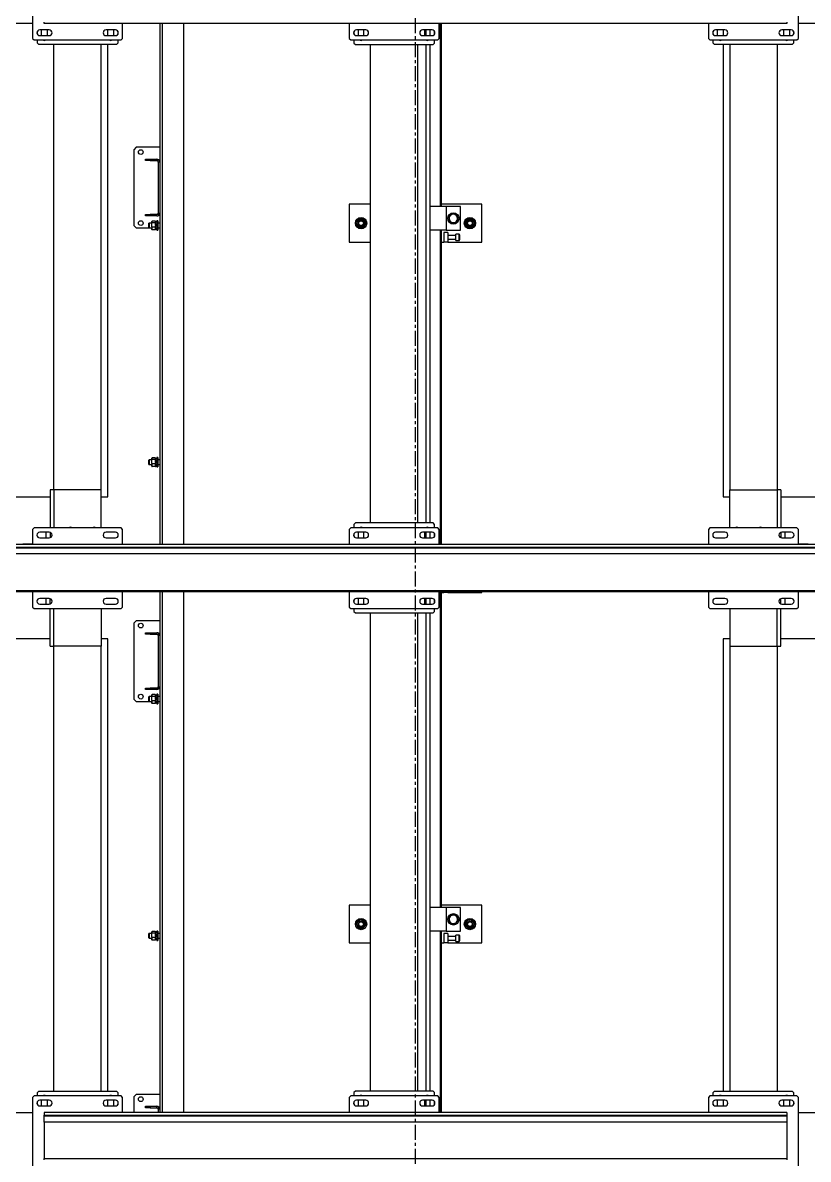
# Model space of a CAD drawing. Header units: millimetres. Extents: x 6622 to 532820, y 3370 to 359312.
# Drawn here: x 458470 to 460130, y 292841 to 295241 of the extents above; entities that cross this region are included whole.
import ezdxf

# ---------------------------------------------------------------- set-up
doc = ezdxf.new("R2010")
doc.units = ezdxf.units.MM
doc.linetypes.add('CENTER', pattern=[50.8, 31.75, -6.35, 6.35, -6.35])

# ---------------------------------------------------------------- blocks, each defined once
blk = doc.blocks.new('A$C6F3A12F4')
at = {"color": 2, "linetype": 'Continuous', "lineweight": 25}
for p, q in [((19385.2, 3700), (19385.2, 2659)), ((20385.2, 2622.1), (20385.2, 3700)), ((20685.2, 3700), (20685.2, 2622.1)), ((21685.2, 2659), (21685.2, 3700)), ((20485.7, 3475), (20485.7, 225)), ((20491.1, 225), (20491.1, 3475)), ((20493.7, 3475), (20493.7, 225)), ((20505.7, 3475), (20505.7, 225)), ((20583.1, 225), (20583.1, 3475)), ((20585.7, 3475), (20585.7, 225)), ((20485.2, 2680), (20485.2, 2659)), ((19417.2, 2659), (19253.2, 2659)), ((19399.2, 2644), (19399.2, 2624)), ((19399.2, 2640.1), (19411.2, 2640.1)), ((19402, 2649.1), (19408.4, 2649.1)), ((19411.2, 2624), (19411.2, 2644)), ((19420.2, 2656), (19417.2, 2659)), ((19420.2, 2472), (19420.2, 2656)), ((19420.2, 2649.1), (19427.2, 2649.1)), ((19430.2, 2646.1), (19427.2, 2649.1)), ((19430.2, 2646.1), (19430.2, 2482.1)), ((20453.7, 2659), (20450.7, 2656)), ((20450.7, 2656), (20450.7, 2472)), ((20485.7, 2659), (20453.7, 2659)), ((20459.7, 2644), (20459.7, 2624)), ((20471.7, 2624), (20471.7, 2644)), ((20617.7, 2659), (20585.7, 2659)), ((20599.7, 2644), (20599.7, 2624)), ((20611.7, 2624), (20611.7, 2644)), ((20620.7, 2656), (20617.7, 2659)), ((20620.7, 2472), (20620.7, 2656)), ((21643.2, 2649.1), (21640.2, 2646.1)), ((21640.2, 2482.1), (21640.2, 2646.1)), ((21643.2, 2649.1), (21650.2, 2649.1)), ((21653.2, 2659), (21650.2, 2656)), ((21650.2, 2656), (21650.2, 2472)), ((21817.2, 2659), (21653.2, 2659)), ((21659.2, 2644), (21659.2, 2624)), ((21659.2, 2640.1), (21671.2, 2640.1)), ((21662, 2649.1), (21668.4, 2649.1)), ((21671.2, 2624), (21671.2, 2644)), ((19382.6, 2635), (19385.2, 2635)), ((19385.2, 2635), (19385.2, 1065)), ((19411.2, 2628.1), (19399.2, 2628.1)), ((20370.2, 2622.1), (20370.2, 2614.1)), ((20370.2, 2622.1), (20450.7, 2622.1)), ((20459.7, 2630.1), (20471.7, 2630.1)), ((20460, 2622.1), (20471.4, 2622.1)), ((20599.7, 2630.1), (20611.7, 2630.1)), ((20611.4, 2622.1), (20600, 2622.1)), ((20700.2, 2622.1), (20620.7, 2622.1)), ((20700.2, 2614.1), (20700.2, 2622.1)), ((21671.2, 2628.1), (21659.2, 2628.1)), ((21685.2, 2635), (21685.2, 1065)), ((21685.2, 2635), (21690.6, 2635)), ((21690.6, 1065), (21690.6, 2635)), ((21690.6, 2635), (21693.2, 2635)), ((21693.2, 2635), (21693.2, 1065)), ((21693.2, 2635), (21705.2, 2635)), ((21705.2, 2635), (21705.2, 1065)), ((21705.2, 2635), (21782.6, 2635)), ((21782.6, 1065), (21782.6, 2635)), ((21782.6, 2635), (21785.2, 2635)), ((19430.2, 2614.1), (20370.2, 2614.1)), ((20370.2, 2614.1), (20450.7, 2614.1)), ((20370.2, 2514.1), (20370.2, 2614.1)), ((20700.2, 2614.1), (20620.7, 2614.1)), ((20700.2, 2514.1), (20700.2, 2614.1)), ((20700.2, 2614.1), (21640.2, 2614.1)), ((19399.2, 2504), (19399.2, 2484)), ((19399.2, 2500.1), (19411.2, 2500.1)), ((19399.2, 2500), (19411.2, 2500)), ((19411.2, 2484), (19411.2, 2504)), ((19430.2, 2514.1), (20370.2, 2514.1)), ((19430.2, 2500), (20385.2, 2500)), ((20450.7, 2514.1), (20370.2, 2514.1)), ((20385.2, 2500), (20385.2, 2514.1)), ((20459.7, 2504), (20459.7, 2484)), ((20471.7, 2484), (20471.7, 2504)), ((20599.7, 2504), (20599.7, 2484)), ((20611.7, 2484), (20611.7, 2504)), ((20620.7, 2514.1), (20700.2, 2514.1)), ((20685.2, 2514.1), (20685.2, 2500)), ((20685.2, 2500), (21640.2, 2500)), ((20700.2, 2514.1), (21640.2, 2514.1)), ((21659.2, 2504), (21659.2, 2484)), ((21659.2, 2500.1), (21671.2, 2500.1)), ((21659.2, 2500), (21671.2, 2500)), ((21671.2, 2484), (21671.2, 2504)), ((19411.2, 2488.1), (19399.2, 2488.1)), ((19408.7, 2479.1), (19401.7, 2479.1)), ((19427.2, 2479.1), (19420.2, 2479.1)), ((19427.2, 2479.1), (19430.2, 2482.1)), ((21640.2, 2482.1), (21643.2, 2479.1)), ((21650.2, 2479.1), (21643.2, 2479.1)), ((21671.2, 2488.1), (21659.2, 2488.1)), ((21668.7, 2479.1), (21661.7, 2479.1)), ((19385.2, 2469), (19417.2, 2469)), ((19417.2, 2469), (19420.2, 2472)), ((20450.7, 2472), (20453.7, 2469)), ((20453.7, 2469), (20485.7, 2469)), ((20585.7, 2469), (20617.7, 2469)), ((20617.7, 2469), (20620.7, 2472)), ((21650.2, 2472), (21653.2, 2469)), ((21653.2, 2469), (21685.2, 2469)), ((19847.2, 1990), (19767.2, 1990)), ((19767.2, 1990), (19767.2, 1904)), ((19847.2, 1918), (19847.2, 1990)), ((20587.2, 1990), (20585.7, 1990)), ((20587.2, 1918), (20587.2, 1990)), ((21247.2, 1990), (21247.2, 1904)), ((21327.2, 1990), (21247.2, 1990)), ((21327.2, 1918), (21327.2, 1990)), ((19822.2, 1945), (19772.2, 1945)), ((19772.2, 1945), (19772.2, 1915)), ((19816.8, 1965), (19816.2, 1965)), ((19816.6, 1963.2), (19816.2, 1963.2)), ((19816.3, 1962.2), (19816.6, 1963.2)), ((19822.2, 1915), (19822.2, 1945)), ((21302.2, 1945), (21252.2, 1945)), ((21252.2, 1945), (21252.2, 1915)), ((21296.7, 1965), (21296.2, 1965)), ((21296.6, 1963.2), (21296.2, 1963.2)), ((21296.3, 1962.2), (21296.6, 1963.2)), ((21302.2, 1915), (21302.2, 1945)), ((19792.2, 1937.3), (19788, 1934.4)), ((19788.8, 1924.2), (19793.4, 1922)), ((19796.4, 1940.2), (19792.2, 1937.3)), ((19793.4, 1922), (19798, 1919.8)), ((19801, 1938), (19796.4, 1940.2)), ((19798, 1919.8), (19802.2, 1922.7)), ((19805.6, 1935.8), (19801, 1938)), ((19802.2, 1922.7), (19806.4, 1925.6)), ((19806.7, 1930), (19806.1, 1930)), ((19806.6, 1928.2), (19806.2, 1928.2)), ((19806.4, 1927.4), (19806.6, 1928.2)), ((19830.7, 1942), (19830.7, 1935)), ((19843.7, 1942), (19830.7, 1942)), ((19843.7, 1935), (19830.7, 1935)), ((19831.7, 1943), (19842.7, 1943)), ((19833.2, 1935), (19833.2, 1918)), ((19841.2, 1918), (19841.2, 1935)), ((19843.7, 1935), (19843.7, 1942)), ((21272.2, 1937.3), (21268, 1934.4)), ((21268.7, 1924.2), (21273.4, 1922)), ((21276.4, 1940.2), (21272.2, 1937.3)), ((21273.4, 1922), (21278, 1919.8)), ((21281, 1938), (21276.4, 1940.2)), ((21278, 1919.8), (21282.2, 1922.7)), ((21285.6, 1935.8), (21281, 1938)), ((21282.2, 1922.7), (21286.4, 1925.6)), ((21286.7, 1930), (21286.1, 1930)), ((21286.6, 1928.2), (21286.2, 1928.2)), ((21286.4, 1927.4), (21286.6, 1928.2)), ((21310.7, 1942), (21310.7, 1935)), ((21323.7, 1942), (21310.7, 1942)), ((21323.7, 1935), (21310.7, 1935)), ((21311.7, 1943), (21322.7, 1943)), ((21313.2, 1935), (21313.2, 1918)), ((21321.2, 1918), (21321.2, 1935)), ((21323.7, 1935), (21323.7, 1942)), ((19385.2, 1904), (19772.2, 1904)), ((19772.2, 1902.7), (19385.2, 1902.7)), ((19417.2, 1900), (19385.2, 1900)), ((19420.2, 1897), (19417.2, 1900)), ((19420.2, 1713), (19420.2, 1897)), ((19772.2, 1915), (19822.2, 1915)), ((19772.2, 1915), (19772.2, 1880.2)), ((19822.2, 1915), (19822.2, 1880.2)), ((19822.2, 1904), (20485.7, 1904)), ((20485.7, 1902.7), (19822.2, 1902.7)), ((19827.2, 1918), (19827.2, 1910)), ((19827.2, 1918), (19847.2, 1918)), ((19827.2, 1910), (19847.2, 1910)), ((19847.2, 1918), (19847.2, 1910)), ((19847.2, 1904), (19847.2, 1910)), ((20453.7, 1900), (20450.7, 1897)), ((20450.7, 1897), (20450.7, 1713)), ((20485.7, 1900), (20453.7, 1900)), ((20585.7, 1918), (20587.2, 1918)), ((20585.7, 1910), (20587.2, 1910)), ((20585.7, 1904), (21252.2, 1904)), ((21252.2, 1902.7), (20585.7, 1902.7)), ((20617.7, 1900), (20585.7, 1900)), ((20587.2, 1918), (20587.2, 1910)), ((20587.2, 1904), (20587.2, 1910)), ((20620.7, 1897), (20617.7, 1900)), ((20620.7, 1713), (20620.7, 1897)), ((21252.2, 1915), (21302.2, 1915)), ((21252.2, 1915), (21252.2, 1880.2)), ((21302.2, 1915), (21302.2, 1880.2)), ((21302.2, 1904), (21685.2, 1904)), ((21685.2, 1902.7), (21302.2, 1902.7)), ((21307.2, 1918), (21327.2, 1918)), ((21307.2, 1918), (21307.2, 1910)), ((21307.2, 1910), (21327.2, 1910)), ((21327.2, 1918), (21327.2, 1910)), ((21327.2, 1904), (21327.2, 1910)), ((21653.2, 1900), (21650.2, 1897)), ((21650.2, 1897), (21650.2, 1713)), ((21685.2, 1900), (21653.2, 1900)), ((19399.2, 1885), (19399.2, 1865)), ((19411.2, 1881), (19399.2, 1881)), ((19399.2, 1880.2), (19411.2, 1880.2)), ((19411.2, 1872.8), (19399.2, 1872.8)), ((19408.5, 1890), (19401.9, 1890)), ((19411.2, 1865), (19411.2, 1885)), ((19427.2, 1890), (19420.2, 1890)), ((19420.8, 1872.8), (19420.2, 1872.8)), ((19430.2, 1887), (19427.2, 1890)), ((19430.2, 1723), (19430.2, 1887)), ((19430.2, 1880.2), (20440.2, 1880.2)), ((20440.2, 1872.8), (19430.2, 1872.8)), ((20443.2, 1890), (20440.2, 1887)), ((20440.2, 1887), (20440.2, 1723)), ((20450.7, 1890), (20443.2, 1890)), ((20450.7, 1872.8), (20449.6, 1872.8)), ((20459.7, 1885), (20459.7, 1865)), ((20471.7, 1881), (20459.7, 1881)), ((20459.7, 1880.2), (20471.7, 1880.2)), ((20471.7, 1872.8), (20459.7, 1872.8)), ((20469, 1890), (20462.4, 1890)), ((20471.7, 1865), (20471.7, 1885)), ((20599.7, 1885), (20599.7, 1865)), ((20611.7, 1881), (20599.7, 1881)), ((20599.7, 1880.2), (20611.7, 1880.2)), ((20611.7, 1872.8), (20599.7, 1872.8)), ((20609, 1890), (20602.4, 1890)), ((20611.7, 1865), (20611.7, 1885)), ((20627.2, 1890), (20620.7, 1890)), ((20620.8, 1872.8), (20620.7, 1872.8)), ((20630.2, 1887), (20627.2, 1890)), ((20630.2, 1723), (20630.2, 1887)), ((20630.2, 1880.2), (21640.2, 1880.2)), ((21640.2, 1872.8), (20630.2, 1872.8)), ((21643.2, 1890), (21640.2, 1887)), ((21640.2, 1887), (21640.2, 1723)), ((21650.2, 1890), (21643.2, 1890)), ((21650.2, 1872.8), (21649.6, 1872.8)), ((21659.2, 1885), (21659.2, 1865)), ((21671.2, 1881), (21659.2, 1881)), ((21659.2, 1880.2), (21671.2, 1880.2)), ((21671.2, 1872.8), (21659.2, 1872.8)), ((21668.5, 1890), (21661.9, 1890)), ((21671.2, 1865), (21671.2, 1885)), ((19399.2, 1869), (19411.2, 1869)), ((20440.2, 1855), (19430.2, 1855)), ((20459.7, 1869), (20471.7, 1869)), ((20599.7, 1869), (20611.7, 1869)), ((21640.2, 1855), (20630.2, 1855)), ((21659.2, 1869), (21671.2, 1869)), ((20440.2, 1755), (19430.2, 1755)), ((19767.2, 1755), (19767.2, 1710)), ((19847.2, 1710), (19847.2, 1755)), ((21640.2, 1755), (20630.2, 1755)), ((21247.2, 1755), (21247.2, 1710)), ((21327.2, 1710), (21327.2, 1755)), ((19399.2, 1745), (19399.2, 1725)), ((19411.2, 1741), (19399.2, 1741)), ((19399.2, 1729), (19411.2, 1729)), ((19411.2, 1725), (19411.2, 1745)), ((19816.8, 1735), (19816.2, 1735)), ((19816.6, 1733.2), (19816.2, 1733.2)), ((19816.3, 1732.2), (19816.6, 1733.2)), ((20459.7, 1745), (20459.7, 1725)), ((20471.7, 1741), (20459.7, 1741)), ((20459.7, 1729), (20471.7, 1729)), ((20471.7, 1725), (20471.7, 1745)), ((20599.7, 1745), (20599.7, 1725)), ((20611.7, 1741), (20599.7, 1741)), ((20599.7, 1729), (20611.7, 1729)), ((20611.7, 1725), (20611.7, 1745)), ((21296.7, 1735), (21296.2, 1735)), ((21296.6, 1733.2), (21296.2, 1733.2)), ((21296.3, 1732.2), (21296.6, 1733.2)), ((21659.2, 1745), (21659.2, 1725)), ((21671.2, 1741), (21659.2, 1741)), ((21659.2, 1729), (21671.2, 1729)), ((21671.2, 1725), (21671.2, 1745)), ((19385.2, 1710), (19417.2, 1710)), ((19401.9, 1720), (19408.5, 1720)), ((19417.2, 1710), (19420.2, 1713)), ((19420.2, 1720), (19427.2, 1720)), ((19427.2, 1720), (19430.2, 1723)), ((19767.2, 1710), (19847.2, 1710)), ((20440.2, 1723), (20443.2, 1720)), ((20443.2, 1720), (20450.7, 1720)), ((20450.7, 1713), (20453.7, 1710)), ((20453.7, 1710), (20485.7, 1710)), ((20462.4, 1720), (20469, 1720)), ((20585.7, 1710), (20617.7, 1710)), ((20602.4, 1720), (20609, 1720)), ((20617.7, 1710), (20620.7, 1713)), ((20620.7, 1720), (20627.2, 1720)), ((20627.2, 1720), (20630.2, 1723)), ((21247.2, 1710), (21327.2, 1710)), ((21640.2, 1723), (21643.2, 1720)), ((21643.2, 1720), (21650.2, 1720)), ((21650.2, 1713), (21653.2, 1710)), ((21653.2, 1710), (21685.2, 1710)), ((21661.9, 1720), (21668.5, 1720)), ((19385.2, 1359.5), (20485.7, 1359.5)), ((20585.7, 1359.5), (21685.2, 1359.5)), ((19385.2, 1314.5), (20485.7, 1314.5)), ((19385.2, 1309.5), (19678, 1309.5)), ((19647, 1309.5), (19647, 1259.5)), ((19675, 1303.5), (19672, 1303.5)), ((19672, 1289.5), (19672, 1303.5)), ((19675, 1289.5), (19675, 1303.5)), ((19678, 1309.5), (19678, 1306.5)), ((19678, 1309.5), (19786, 1309.5)), ((19678, 1306.5), (19786, 1306.5)), ((19786, 1309.5), (20485.7, 1309.5)), ((19786, 1306.5), (19786, 1309.5)), ((19792, 1303.5), (19789, 1303.5)), ((19789, 1303.5), (19789, 1289.5)), ((19792, 1303.5), (19792, 1289.5)), ((19802, 1305.5), (19802, 1303.5)), ((19802, 1305.5), (19822, 1305.5)), ((19802, 1303.5), (19822, 1303.5)), ((19802.8, 1300), (19802.8, 1293.4)), ((19804.4, 1300.9), (19803.3, 1300.3)), ((19803.9, 1303.5), (19803.9, 1300.9)), ((19812, 1300.9), (19803.9, 1300.9)), ((19806.4, 1300), (19806.4, 1293.4)), ((19807, 1309.5), (19807, 1305.5)), ((19812, 1300.9), (19813.5, 1300.9)), ((19820, 1300.9), (19813.5, 1300.9)), ((19815.5, 1300), (19815.5, 1293.4)), ((19817, 1305.5), (19817, 1309.5)), ((19820.7, 1300.3), (19819.6, 1300.9)), ((19820, 1300.9), (19820, 1303.5)), ((19821.2, 1300), (19821.2, 1293.4)), ((19822, 1303.5), (19822, 1305.5)), ((20302, 1305.5), (20302, 1303.5)), ((20302, 1305.5), (20322, 1305.5)), ((20302, 1303.5), (20322, 1303.5)), ((20302.8, 1300), (20302.8, 1293.4)), ((20304.4, 1300.9), (20303.3, 1300.3)), ((20303.9, 1303.5), (20303.9, 1300.9)), ((20312, 1300.9), (20303.9, 1300.9)), ((20306.4, 1300), (20306.4, 1293.4)), ((20307, 1309.5), (20307, 1305.5)), ((20312, 1300.9), (20313.5, 1300.9)), ((20320, 1300.9), (20313.5, 1300.9)), ((20315.5, 1300), (20315.5, 1293.4)), ((20317, 1305.5), (20317, 1309.5)), ((20320.7, 1300.3), (20319.6, 1300.9)), ((20320, 1300.9), (20320, 1303.5)), ((20321.2, 1300), (20321.2, 1293.4)), ((20322, 1303.5), (20322, 1305.5)), ((20585.7, 1314.5), (21685.2, 1314.5)), ((20585.7, 1309.5), (20678, 1309.5)), ((20647, 1309.5), (20647, 1259.5)), ((20675, 1303.5), (20672, 1303.5)), ((20672, 1289.5), (20672, 1303.5)), ((20675, 1289.5), (20675, 1303.5)), ((20678, 1309.5), (20678, 1306.5)), ((20678, 1309.5), (20786, 1309.5)), ((20678, 1306.5), (20786, 1306.5)), ((20786, 1309.5), (21678, 1309.5)), ((20786, 1306.5), (20786, 1309.5)), ((20792, 1303.5), (20789, 1303.5)), ((20789, 1303.5), (20789, 1289.5)), ((20792, 1303.5), (20792, 1289.5)), ((20802, 1305.5), (20802, 1303.5)), ((20802, 1305.5), (20822, 1305.5)), ((20802, 1303.5), (20822, 1303.5)), ((20802.8, 1300), (20802.8, 1293.4)), ((20804.4, 1300.9), (20803.3, 1300.3)), ((20803.9, 1303.5), (20803.9, 1300.9)), ((20812, 1300.9), (20803.9, 1300.9)), ((20806.4, 1300), (20806.4, 1293.4)), ((20807, 1309.5), (20807, 1305.5)), ((20812, 1300.9), (20813.5, 1300.9)), ((20820, 1300.9), (20813.5, 1300.9)), ((20815.5, 1300), (20815.5, 1293.4)), ((20817, 1305.5), (20817, 1309.5)), ((20820.7, 1300.3), (20819.6, 1300.9)), ((20820, 1300.9), (20820, 1303.5)), ((20821.2, 1300), (20821.2, 1293.4)), ((20822, 1303.5), (20822, 1305.5)), ((21302, 1305.5), (21302, 1303.5)), ((21302, 1305.5), (21322, 1305.5)), ((21302, 1303.5), (21322, 1303.5)), ((21302.8, 1300), (21302.8, 1293.4)), ((21304.4, 1300.9), (21303.3, 1300.3)), ((21303.9, 1303.5), (21303.9, 1300.9)), ((21312, 1300.9), (21303.9, 1300.9)), ((21306.4, 1300), (21306.4, 1293.4)), ((21307, 1309.5), (21307, 1305.5)), ((21312, 1300.9), (21313.5, 1300.9)), ((21320, 1300.9), (21313.5, 1300.9)), ((21315.5, 1300), (21315.5, 1293.4)), ((21317, 1305.5), (21317, 1309.5)), ((21320.7, 1300.3), (21319.6, 1300.9)), ((21320, 1300.9), (21320, 1303.5)), ((21321.2, 1300), (21321.2, 1293.4)), ((21322, 1303.5), (21322, 1305.5)), ((21647, 1309.5), (21647, 1259.5)), ((21675, 1303.5), (21672, 1303.5)), ((21672, 1289.5), (21672, 1303.5)), ((21675, 1289.5), (21675, 1303.5)), ((21678, 1309.5), (21678, 1306.5)), ((21678, 1309.5), (21685.2, 1309.5)), ((21678, 1306.5), (21685.2, 1306.5)), ((19672, 1289.5), (19675, 1289.5)), ((19672, 1279.5), (19672, 1289.5)), ((19675, 1279.5), (19672, 1279.5)), ((19675, 1289.5), (19675, 1279.5)), ((19789, 1289.5), (19792, 1289.5)), ((19789, 1279.5), (19789, 1289.5)), ((19792, 1279.5), (19789, 1279.5)), ((19792, 1289.5), (19792, 1279.5)), ((19803.3, 1293.1), (19804.4, 1292.5)), ((19814.9, 1292.5), (19804.4, 1292.5)), ((19807, 1292.5), (19807, 1287)), ((19807, 1287), (19807.5, 1286.5)), ((19807, 1287), (19817, 1287)), ((19816.5, 1286.5), (19807.5, 1286.5)), ((19814.9, 1292.5), (19819.6, 1292.5)), ((19816.5, 1286.5), (19817, 1287)), ((19817, 1287), (19817, 1292.5)), ((19817, 1259.5), (19817, 1287)), ((19819.6, 1292.5), (19820.7, 1293.1)), ((20303.3, 1293.1), (20304.4, 1292.5)), ((20314.9, 1292.5), (20304.4, 1292.5)), ((20307, 1292.5), (20307, 1287)), ((20307, 1287), (20307.5, 1286.5)), ((20307, 1287), (20317, 1287)), ((20316.5, 1286.5), (20307.5, 1286.5)), ((20314.9, 1292.5), (20319.6, 1292.5)), ((20316.5, 1286.5), (20317, 1287)), ((20317, 1287), (20317, 1292.5)), ((20319.6, 1292.5), (20320.7, 1293.1)), ((20672, 1289.5), (20675, 1289.5)), ((20672, 1279.5), (20672, 1289.5)), ((20675, 1279.5), (20672, 1279.5)), ((20675, 1289.5), (20675, 1279.5)), ((20789, 1289.5), (20792, 1289.5)), ((20789, 1279.5), (20789, 1289.5)), ((20792, 1279.5), (20789, 1279.5)), ((20792, 1289.5), (20792, 1279.5)), ((20803.3, 1293.1), (20804.4, 1292.5)), ((20814.9, 1292.5), (20804.4, 1292.5)), ((20807, 1292.5), (20807, 1287)), ((20807, 1287), (20807.5, 1286.5)), ((20807, 1287), (20817, 1287)), ((20816.5, 1286.5), (20807.5, 1286.5)), ((20814.9, 1292.5), (20819.6, 1292.5)), ((20816.5, 1286.5), (20817, 1287)), ((20817, 1287), (20817, 1292.5)), ((20817, 1259.5), (20817, 1287)), ((20819.6, 1292.5), (20820.7, 1293.1)), ((21303.3, 1293.1), (21304.4, 1292.5)), ((21314.9, 1292.5), (21304.4, 1292.5)), ((21307, 1292.5), (21307, 1287)), ((21307, 1287), (21307.5, 1286.5)), ((21307, 1287), (21317, 1287)), ((21316.5, 1286.5), (21307.5, 1286.5)), ((21314.9, 1292.5), (21319.6, 1292.5)), ((21316.5, 1286.5), (21317, 1287)), ((21317, 1287), (21317, 1292.5)), ((21319.6, 1292.5), (21320.7, 1293.1)), ((21672, 1289.5), (21675, 1289.5)), ((21672, 1279.5), (21672, 1289.5)), ((21675, 1279.5), (21672, 1279.5)), ((21675, 1289.5), (21675, 1279.5)), ((19647, 1259.5), (19652, 1254.5)), ((19652, 1254.5), (19812, 1254.5)), ((19812, 1254.5), (19817, 1259.5)), ((20647, 1259.5), (20652, 1254.5)), ((20652, 1254.5), (20812, 1254.5)), ((20812, 1254.5), (20817, 1259.5)), ((21647, 1259.5), (21652, 1254.5)), ((21652, 1254.5), (21685.2, 1254.5)), ((19417.2, 1231), (19385.2, 1231)), ((19420.2, 1228), (19417.2, 1231)), ((19420.2, 1044), (19420.2, 1228)), ((20453.7, 1231), (20450.7, 1228)), ((20450.7, 1228), (20450.7, 1044)), ((20485.7, 1231), (20453.7, 1231)), ((20617.7, 1231), (20585.7, 1231)), ((20620.7, 1228), (20617.7, 1231)), ((20620.7, 1044), (20620.7, 1228)), ((21653.2, 1231), (21650.2, 1228)), ((21650.2, 1228), (21650.2, 1044)), ((21685.2, 1231), (21653.2, 1231)), ((19399.2, 1216), (19399.2, 1196)), ((19399.2, 1211.9), (19411.2, 1211.9)), ((19401.7, 1220.9), (19408.7, 1220.9)), ((19411.2, 1196), (19411.2, 1216)), ((19420.2, 1220.9), (19427.2, 1220.9)), ((19430.2, 1217.9), (19427.2, 1220.9)), ((19430.2, 1217.9), (19430.2, 1053.9)), ((20459.7, 1216), (20459.7, 1196)), ((20471.7, 1196), (20471.7, 1216)), ((20599.7, 1216), (20599.7, 1196)), ((20611.7, 1196), (20611.7, 1216)), ((21643.2, 1220.9), (21640.2, 1217.9)), ((21640.2, 1053.9), (21640.2, 1217.9)), ((21643.2, 1220.9), (21650.2, 1220.9)), ((21659.2, 1216), (21659.2, 1196)), ((21659.2, 1211.9), (21671.2, 1211.9)), ((21661.7, 1220.9), (21668.7, 1220.9)), ((21671.2, 1196), (21671.2, 1216)), ((19411.2, 1200), (19399.2, 1200)), ((19411.2, 1199.9), (19399.2, 1199.9)), ((20385.2, 1200), (19430.2, 1200)), ((20370.2, 1185.9), (19430.2, 1185.9)), ((20370.2, 1185.9), (20370.2, 1085.9)), ((20450.7, 1185.9), (20370.2, 1185.9)), ((20385.2, 1185.9), (20385.2, 1200)), ((20620.7, 1185.9), (20700.2, 1185.9)), ((20685.2, 1200), (20685.2, 1185.9)), ((21640.2, 1200), (20685.2, 1200)), ((20700.2, 1185.9), (20700.2, 1085.9)), ((21640.2, 1185.9), (20700.2, 1185.9)), ((21671.2, 1200), (21659.2, 1200)), ((21671.2, 1199.9), (21659.2, 1199.9)), ((20370.2, 1085.9), (19430.2, 1085.9)), ((20370.2, 1085.9), (20450.7, 1085.9)), ((20370.2, 1085.9), (20370.2, 1077.9)), ((20700.2, 1085.9), (20620.7, 1085.9)), ((20700.2, 1077.9), (20700.2, 1085.9)), ((21640.2, 1085.9), (20700.2, 1085.9)), ((19385.2, 1065), (19382.6, 1065)), ((19399.2, 1076), (19399.2, 1056)), ((19399.2, 1071.9), (19411.2, 1071.9)), ((19411.2, 1059.9), (19399.2, 1059.9)), ((19411.2, 1056), (19411.2, 1076)), ((20370.2, 1077.9), (20450.7, 1077.9)), ((20385.2, 0), (20385.2, 1077.9)), ((20449.7, 1069.9), (20449.7, 1077.9)), ((20450.7, 1069.9), (20449.7, 1069.9)), ((20459.7, 1076), (20459.7, 1056)), ((20471.7, 1069.9), (20459.7, 1069.9)), ((20460, 1077.9), (20471.4, 1077.9)), ((20471.7, 1056), (20471.7, 1076)), ((20599.7, 1076), (20599.7, 1056)), ((20611.7, 1069.9), (20599.7, 1069.9)), ((20611.4, 1077.9), (20600, 1077.9)), ((20611.7, 1056), (20611.7, 1076)), ((20700.2, 1077.9), (20620.7, 1077.9)), ((20685.2, 1077.9), (20685.2, 0)), ((21659.2, 1076), (21659.2, 1056)), ((21659.2, 1071.9), (21671.2, 1071.9)), ((21671.2, 1059.9), (21659.2, 1059.9)), ((21671.2, 1056), (21671.2, 1076)), ((21685.2, 1065), (21690.6, 1065)), ((21693.2, 1065), (21690.6, 1065)), ((21705.2, 1065), (21693.2, 1065)), ((21705.2, 1065), (21782.6, 1065)), ((21785.2, 1065), (21782.6, 1065)), ((19253.2, 1041), (19417.2, 1041)), ((19385.2, 1041), (19385.2, 0)), ((19408.4, 1050.9), (19402, 1050.9)), ((19417.2, 1041), (19420.2, 1044)), ((19427.2, 1050.9), (19420.2, 1050.9)), ((19427.2, 1050.9), (19430.2, 1053.9)), ((20450.7, 1044), (20453.7, 1041)), ((20453.7, 1041), (20485.7, 1041)), ((20485.2, 1041), (20485.2, 1020)), ((20585.7, 1041), (20617.7, 1041)), ((20617.7, 1041), (20620.7, 1044)), ((21640.2, 1053.9), (21643.2, 1050.9)), ((21650.2, 1050.9), (21643.2, 1050.9)), ((21650.2, 1044), (21653.2, 1041)), ((21653.2, 1041), (21817.2, 1041)), ((21668.4, 1050.9), (21662, 1050.9)), ((21685.2, 0), (21685.2, 1041))]:
    blk.add_line(p, q, dxfattribs=at)
at = {"color": 2, "linetype": 'Continuous', "lineweight": 25, "flags": 128}
for points in [[(19816.8, 1965), (19816.6, 1966.9), (19816.3, 1967.9)], [(21296.7, 1965), (21296.6, 1966.9), (21296.3, 1967.9)], [(19816.8, 1735), (19816.6, 1736.9), (19816.3, 1737.9)], [(21296.7, 1735), (21296.6, 1736.9), (21296.3, 1737.9)], [(19812, 1300.9), (19811.5, 1301.8), (19811, 1302.6), (19810.5, 1303.5)], [(19812, 1303.5), (19812.5, 1302.6), (19813, 1301.8), (19813.5, 1300.9)], [(20312, 1300.9), (20311.5, 1301.8), (20311, 1302.6), (20310.5, 1303.5)], [(20312, 1303.5), (20312.5, 1302.6), (20313, 1301.8), (20313.5, 1300.9)], [(20812, 1300.9), (20811.5, 1301.8), (20811, 1302.6), (20810.5, 1303.5)], [(20812, 1303.5), (20812.5, 1302.6), (20813, 1301.8), (20813.5, 1300.9)], [(21312, 1300.9), (21311.5, 1301.8), (21311, 1302.6), (21310.5, 1303.5)], [(21312, 1303.5), (21312.5, 1302.6), (21313, 1301.8), (21313.5, 1300.9)]]:
    blk.add_lwpolyline(points, dxfattribs=at)
at = {"color": 2, "linetype": 'Continuous', "lineweight": 25}
for centre, radius in [((19807.2, 1965), 12), ((19807.2, 1965), 8.62), ((19807.2, 1965), 6), ((19807.2, 1965), 5), ((21287.2, 1965), 12), ((21287.2, 1965), 8.63), ((21287.2, 1965), 6), ((21287.2, 1965), 5), ((19797.2, 1930), 12), ((21277.2, 1930), 12), ((19807.2, 1735), 12), ((19807.2, 1735), 8.63), ((19807.2, 1735), 6), ((19807.2, 1735), 5), ((21287.2, 1735), 12), ((21287.2, 1735), 8.62), ((21287.2, 1735), 6), ((21287.2, 1735), 5), ((19657, 1269.5), 5), ((19807, 1269.5), 5), ((20657, 1269.5), 5), ((20807, 1269.5), 5), ((21657, 1269.5), 5)]:
    blk.add_circle(centre, radius, dxfattribs=at)
for centre, radius, start, end in [((19405.2, 2644), 6, 0, 180), ((20465.7, 2644), 6, 0, 180), ((20605.7, 2644), 6, 0, 180), ((21665.2, 2644), 6, 0, 180), ((19405.2, 2624), 6, 180, 0), ((19415.2, 2634.1), 6, 326.4427, 33.5573), ((20465.7, 2624), 6, 180, 0), ((20605.7, 2624), 6, 180, 0), ((21655.2, 2634.1), 6, 146.4427, 213.5573), ((21665.2, 2624), 6, 180, 0), ((20455.2, 2579.1), 6, 138.5904, 221.4096), ((20615.2, 2579.1), 6, 336.4435, 23.5565), ((20455.2, 2529.1), 6, 138.5904, 221.4096), ((20615.2, 2529.1), 6, 336.4435, 23.5565), ((19405.2, 2504), 6, 0, 180), ((19415.2, 2494.1), 6, 326.4427, 33.5573), ((20465.7, 2504), 6, 0, 180), ((20605.7, 2504), 6, 0, 180), ((21655.2, 2494.1), 6, 146.4427, 213.5573), ((21665.2, 2504), 6, 0, 180), ((19405.2, 2484), 6, 180, 0), ((20465.7, 2484), 6, 180, 0), ((20605.7, 2484), 6, 180, 0), ((21665.2, 2484), 6, 180, 0), ((19807.2, 1965), 9.55, 221.2996, 256.7088), ((19807.2, 1965), 9.55, 349.1982, 0), ((21287.2, 1965), 9.55, 221.2996, 256.7088), ((21287.2, 1965), 9.55, 349.1982, 0), ((19797.2, 1930), 9.55, 165.3637, 203.9741), ((19797.2, 1930), 8.86, 124.3653, 184.3653), ((19797.2, 1930), 8.86, 184.3653, 244.3653), ((19797.2, 1930), 9.55, 104.5207, 143.3519), ((19797.2, 1930), 9.55, 224.4516, 265.4367), ((19797.2, 1930), 8.87, 64.3653, 124.3653), ((19797.2, 1930), 8.87, 244.3653, 304.3653), ((19797.2, 1930), 9.55, 42.9611, 84.8708), ((19797.2, 1930), 9.55, 283.449, 324.061), ((19797.2, 1930), 8.87, 4.3653, 64.3653), ((19797.2, 1930), 8.87, 304.3653, 4.3653), ((19797.2, 1930), 9.55, 0, 24.9691), ((19797.2, 1930), 9.55, 349.1982, 0), ((19831.7, 1942), 1, 90, 180), ((19842.7, 1942), 1, 0, 90), ((21277.2, 1930), 9.55, 165.3637, 203.9741), ((21277.2, 1930), 8.87, 124.3653, 184.3653), ((21277.2, 1930), 8.87, 184.3653, 244.3653), ((21277.2, 1930), 9.55, 104.5207, 143.3519), ((21277.2, 1930), 9.55, 224.4516, 265.4367), ((21277.2, 1930), 8.87, 64.3653, 124.3653), ((21277.2, 1930), 8.86, 244.3653, 304.3653), ((21277.2, 1930), 9.55, 42.9611, 84.8708), ((21277.2, 1930), 9.55, 283.449, 324.061), ((21277.2, 1930), 8.87, 4.3653, 64.3653), ((21277.2, 1930), 8.86, 304.3653, 4.3653), ((21277.2, 1930), 9.55, 0, 24.9691), ((21277.2, 1930), 9.55, 349.1982, 0), ((21311.7, 1942), 1, 90, 180), ((21322.7, 1942), 1, 0, 90), ((19405.2, 1885), 6, 0, 180), ((19415.2, 1875), 6, 326.4427, 33.5573), ((20455.2, 1875), 6, 138.5904, 221.4096), ((20465.7, 1885), 6, 0, 180), ((20605.7, 1885), 6, 0, 180), ((20615.2, 1875), 6, 336.4435, 23.5565), ((21655.2, 1875), 6, 146.4427, 213.5573), ((21665.2, 1885), 6, 0, 180), ((19405.2, 1865), 6, 180, 0), ((20465.7, 1865), 6, 180, 0), ((20605.7, 1865), 6, 180, 0), ((21665.2, 1865), 6, 180, 0), ((19405.2, 1745), 6, 0, 180), ((19415.2, 1735), 6, 326.4427, 33.5573), ((19807.2, 1735), 9.55, 221.2996, 256.7088), ((19807.2, 1735), 9.55, 349.1982, 0), ((20455.2, 1735), 6, 138.5904, 221.4096), ((20465.7, 1745), 6, 0, 180), ((20605.7, 1745), 6, 0, 180), ((20615.2, 1735), 6, 336.4435, 23.5565), ((21287.2, 1735), 9.55, 221.2996, 256.7088), ((21287.2, 1735), 9.55, 349.1982, 0), ((21655.2, 1735), 6, 146.4427, 213.5573), ((21665.2, 1745), 6, 0, 180), ((19405.2, 1725), 6, 180, 0), ((20465.7, 1725), 6, 180, 0), ((20605.7, 1725), 6, 180, 0), ((21665.2, 1725), 6, 180, 0), ((19678, 1303.5), 6, 90, 180), ((19678, 1303.5), 3, 90, 180), ((19786, 1303.5), 6, 0, 90), ((19786, 1303.5), 3, 0, 90), ((20678, 1303.5), 6, 90, 180), ((20678, 1303.5), 3, 90, 180), ((20786, 1303.5), 6, 0, 90), ((20786, 1303.5), 3, 0, 90), ((21678, 1303.5), 6, 90, 180), ((21678, 1303.5), 3, 90, 180), ((19405.2, 1216), 6, 0, 180), ((19415.2, 1205.9), 6, 326.4427, 33.5573), ((20465.7, 1216), 6, 0, 180), ((20605.7, 1216), 6, 0, 180), ((21655.2, 1205.9), 6, 146.4427, 213.5573), ((21665.2, 1216), 6, 0, 180), ((19405.2, 1196), 6, 180, 0), ((20465.7, 1196), 6, 180, 0), ((20605.7, 1196), 6, 180, 0), ((21665.2, 1196), 6, 180, 0), ((20455.2, 1170.9), 6, 138.5904, 221.4096), ((20615.2, 1170.9), 6, 336.4435, 23.5565), ((20455.2, 1120.9), 6, 138.5904, 221.4096), ((20615.2, 1120.9), 6, 336.4435, 23.5565), ((19405.2, 1076), 6, 0, 180), ((20465.7, 1076), 6, 0, 180), ((20605.7, 1076), 6, 0, 180), ((21665.2, 1076), 6, 0, 180), ((19415.2, 1065.9), 6, 326.4427, 33.5573), ((21655.2, 1065.9), 6, 146.4427, 213.5573), ((19405.2, 1056), 6, 180, 0), ((20465.7, 1056), 6, 180, 0), ((20605.7, 1056), 6, 180, 0), ((21665.2, 1056), 6, 180, 0)]:
    blk.add_arc(centre, radius, start, end, dxfattribs=at)
for points, knots in [([(19807.2, 1975.4), (19806.4, 1974.9), (19804.8, 1974), (19802.5, 1972.7), (19800.3, 1971.4), (19798.9, 1970.6), (19798.2, 1970.2)], [0, 0, 0, 0, 0.264614, 0.534903, 0.765363, 1, 1, 1, 1]), ([(19798.2, 1970.2), (19798.2, 1969.8), (19798.2, 1968.5), (19798.2, 1966.2), (19798.2, 1963.2), (19798.2, 1961.1), (19798.2, 1959.8)], [0, 0, 0, 0, 0.131003, 0.38054, 0.636178, 1, 1, 1, 1]), ([(19816.2, 1970.2), (19815.4, 1970.6), (19813.8, 1971.6), (19811.5, 1972.9), (19809.3, 1974.2), (19807.9, 1975), (19807.2, 1975.4)], [0, 0, 0, 0, 0.264613, 0.53506, 0.765363, 1, 1, 1, 1]), ([(19816.2, 1959.8), (19816.2, 1961.1), (19816.2, 1963.2), (19816.2, 1966.2), (19816.2, 1968.4), (19816.2, 1969.8), (19816.2, 1970.2)], [0, 0, 0, 0, 0.363821, 0.613049, 0.868997, 1, 1, 1, 1]), ([(21287.2, 1975.4), (21286.4, 1974.9), (21284.8, 1974), (21282.5, 1972.7), (21280.3, 1971.4), (21278.9, 1970.6), (21278.2, 1970.2)], [0, 0, 0, 0, 0.264655, 0.534987, 0.765327, 1, 1, 1, 1]), ([(21278.2, 1970.2), (21278.2, 1969.8), (21278.2, 1968.5), (21278.2, 1966.2), (21278.2, 1963.2), (21278.2, 1961.1), (21278.2, 1959.8)], [0, 0, 0, 0, 0.131003, 0.38054, 0.636178, 1, 1, 1, 1]), ([(21296.2, 1970.2), (21295.4, 1970.6), (21293.8, 1971.6), (21291.5, 1972.9), (21289.3, 1974.2), (21287.9, 1975), (21287.2, 1975.4)], [0, 0, 0, 0, 0.264614, 0.534904, 0.765363, 1, 1, 1, 1]), ([(21296.2, 1959.8), (21296.2, 1961.1), (21296.2, 1963.2), (21296.2, 1966.2), (21296.2, 1968.4), (21296.2, 1969.8), (21296.2, 1970.2)], [0, 0, 0, 0, 0.363821, 0.613049, 0.868997, 1, 1, 1, 1]), ([(19798.2, 1959.8), (19799, 1959.4), (19800.6, 1958.4), (19802.9, 1957.1), (19805.1, 1955.8), (19806.5, 1955), (19807.2, 1954.6)], [0, 0, 0, 0, 0.264614, 0.534903, 0.765363, 1, 1, 1, 1]), ([(19807.2, 1954.6), (19808, 1955.1), (19809.6, 1956), (19811.9, 1957.3), (19814.1, 1958.6), (19815.5, 1959.4), (19816.2, 1959.8)], [0, 0, 0, 0, 0.264614, 0.534905, 0.76521, 1, 1, 1, 1]), ([(21278.2, 1959.8), (21279, 1959.4), (21280.6, 1958.4), (21282.9, 1957.1), (21285.1, 1955.8), (21286.5, 1955), (21287.2, 1954.6)], [0, 0, 0, 0, 0.264501, 0.534988, 0.765328, 1, 1, 1, 1]), ([(21287.2, 1954.6), (21288, 1955.1), (21289.6, 1956), (21291.9, 1957.3), (21294.1, 1958.6), (21295.5, 1959.4), (21296.2, 1959.8)], [0, 0, 0, 0, 0.264614, 0.534903, 0.765363, 1, 1, 1, 1]), ([(19788, 1934.4), (19788, 1934), (19788.1, 1932.3), (19788.3, 1930.6), (19788.4, 1929.3)], [0, 0, 0, 0, 0.253081, 1, 1, 1, 1]), ([(19788.4, 1929.3), (19788.5, 1927.7), (19788.6, 1925.9), (19788.7, 1924.3), (19788.8, 1924.2)], [0, 0, 0, 0, 0.97299, 1, 1, 1, 1]), ([(19806, 1930.7), (19805.9, 1932), (19805.8, 1933.7), (19805.7, 1935.4), (19805.6, 1935.8)], [0, 0, 0, 0, 0.746939, 1, 1, 1, 1]), ([(19806.4, 1925.6), (19806.4, 1925.6), (19806.3, 1927.3), (19806.2, 1929), (19806, 1930.7)], [0, 0, 0, 0, 0.027011, 1, 1, 1, 1]), ([(21268, 1934.4), (21268, 1934), (21268.1, 1932.3), (21268.3, 1930.6), (21268.4, 1929.3)], [0, 0, 0, 0, 0.2530598, 1, 1, 1, 1]), ([(21268.4, 1929.3), (21268.5, 1927.7), (21268.6, 1926), (21268.7, 1924.3), (21268.7, 1924.2)], [0, 0, 0, 0, 0.973018, 1, 1, 1, 1]), ([(21286, 1930.7), (21285.9, 1932), (21285.8, 1933.7), (21285.7, 1935.4), (21285.6, 1935.8)], [0, 0, 0, 0, 0.746918, 1, 1, 1, 1]), ([(21286.4, 1925.6), (21286.4, 1925.6), (21286.3, 1927.3), (21286.2, 1929), (21286, 1930.7)], [0, 0, 0, 0, 0.0270117, 1, 1, 1, 1]), ([(19807.2, 1745.4), (19806.4, 1744.9), (19804.8, 1744), (19802.5, 1742.7), (19800.3, 1741.4), (19798.9, 1740.6), (19798.2, 1740.2)], [0, 0, 0, 0, 0.264614, 0.534903, 0.765363, 1, 1, 1, 1]), ([(19798.2, 1740.2), (19798.2, 1739.8), (19798.2, 1738.5), (19798.2, 1736.2), (19798.2, 1733.2), (19798.2, 1731.1), (19798.2, 1729.8)], [0, 0, 0, 0, 0.1310035, 0.3805405, 0.636178, 1, 1, 1, 1]), ([(19798.2, 1729.8), (19799, 1729.4), (19800.6, 1728.4), (19802.9, 1727.1), (19805.1, 1725.8), (19806.5, 1725), (19807.2, 1724.6)], [0, 0, 0, 0, 0.264614, 0.534904, 0.765363, 1, 1, 1, 1]), ([(19816.2, 1740.2), (19815.4, 1740.6), (19813.8, 1741.6), (19811.5, 1742.9), (19809.3, 1744.2), (19807.9, 1745), (19807.2, 1745.4)], [0, 0, 0, 0, 0.264613, 0.535059, 0.765363, 1, 1, 1, 1]), ([(19807.2, 1724.6), (19808, 1725.1), (19809.6, 1726), (19811.9, 1727.3), (19814.1, 1728.6), (19815.5, 1729.4), (19816.2, 1729.8)], [0, 0, 0, 0, 0.264614, 0.534905, 0.76521, 1, 1, 1, 1]), ([(19816.2, 1729.8), (19816.2, 1731.1), (19816.2, 1733.2), (19816.2, 1736.2), (19816.2, 1738.4), (19816.2, 1739.8), (19816.2, 1740.2)], [0, 0, 0, 0, 0.363821, 0.613048, 0.868997, 1, 1, 1, 1]), ([(21287.2, 1745.4), (21286.4, 1744.9), (21284.8, 1744), (21282.5, 1742.7), (21280.3, 1741.4), (21278.9, 1740.6), (21278.2, 1740.2)], [0, 0, 0, 0, 0.264655, 0.534987, 0.765327, 1, 1, 1, 1]), ([(21278.2, 1740.2), (21278.2, 1739.8), (21278.2, 1738.5), (21278.2, 1736.2), (21278.2, 1733.2), (21278.2, 1731.1), (21278.2, 1729.8)], [0, 0, 0, 0, 0.1310035, 0.3805405, 0.636178, 1, 1, 1, 1]), ([(21278.2, 1729.8), (21279, 1729.4), (21280.6, 1728.4), (21282.9, 1727.1), (21285.1, 1725.8), (21286.5, 1725), (21287.2, 1724.6)], [0, 0, 0, 0, 0.2645011, 0.5349887, 0.7653276, 1, 1, 1, 1]), ([(21296.2, 1740.2), (21295.4, 1740.6), (21293.8, 1741.6), (21291.5, 1742.9), (21289.3, 1744.2), (21287.9, 1745), (21287.2, 1745.4)], [0, 0, 0, 0, 0.264614, 0.534903, 0.765363, 1, 1, 1, 1]), ([(21287.2, 1724.6), (21288, 1725.1), (21289.6, 1726), (21291.9, 1727.3), (21294.1, 1728.6), (21295.5, 1729.4), (21296.2, 1729.8)], [0, 0, 0, 0, 0.264614, 0.534903, 0.765363, 1, 1, 1, 1]), ([(21296.2, 1729.8), (21296.2, 1731.1), (21296.2, 1733.2), (21296.2, 1736.2), (21296.2, 1738.4), (21296.2, 1739.8), (21296.2, 1740.2)], [0, 0, 0, 0, 0.363821, 0.613048, 0.868997, 1, 1, 1, 1]), ([(19802.8, 1300), (19803.3, 1300.2), (19804, 1300.7), (19805, 1300.7), (19805.8, 1300.4), (19806.2, 1300.1), (19806.4, 1300)], [0, 0, 0, 0, 0.363637, 0.612794, 0.868669, 1, 1, 1, 1]), ([(19806.4, 1300), (19807.2, 1300.2), (19808.8, 1300.6), (19811.2, 1300.7), (19813.4, 1300.5), (19814.8, 1300.2), (19815.5, 1300)], [0, 0, 0, 0, 0.264522, 0.534908, 0.765371, 1, 1, 1, 1]), ([(19815.5, 1300), (19816, 1300.2), (19817, 1300.6), (19818.5, 1300.7), (19819.9, 1300.5), (19820.7, 1300.2), (19821.2, 1300)], [0, 0, 0, 0, 0.264587, 0.534953, 0.765275, 1, 1, 1, 1]), ([(19821.2, 1300), (19821, 1300.1), (19820.8, 1300.2), (19820.7, 1300.3), (19820.7, 1300.3)], [0, 0, 0, 0, 0.908808, 1, 1, 1, 1]), ([(20302.8, 1300), (20303.3, 1300.2), (20304, 1300.7), (20305, 1300.7), (20305.8, 1300.4), (20306.2, 1300.1), (20306.4, 1300)], [0, 0, 0, 0, 0.363637, 0.612794, 0.868669, 1, 1, 1, 1]), ([(20306.4, 1300), (20307.2, 1300.2), (20308.8, 1300.6), (20311.2, 1300.7), (20313.4, 1300.5), (20314.8, 1300.2), (20315.5, 1300)], [0, 0, 0, 0, 0.264522, 0.534908, 0.765371, 1, 1, 1, 1]), ([(20315.5, 1300), (20316, 1300.2), (20317, 1300.6), (20318.5, 1300.7), (20319.9, 1300.5), (20320.7, 1300.2), (20321.2, 1300)], [0, 0, 0, 0, 0.264587, 0.534953, 0.765275, 1, 1, 1, 1]), ([(20321.2, 1300), (20321, 1300.1), (20320.8, 1300.2), (20320.7, 1300.3), (20320.7, 1300.3)], [0, 0, 0, 0, 0.908808, 1, 1, 1, 1]), ([(20802.8, 1300), (20803.3, 1300.2), (20804, 1300.7), (20805, 1300.7), (20805.8, 1300.4), (20806.2, 1300.1), (20806.4, 1300)], [0, 0, 0, 0, 0.363637, 0.612794, 0.868669, 1, 1, 1, 1]), ([(20806.4, 1300), (20807.2, 1300.2), (20808.8, 1300.6), (20811.2, 1300.7), (20813.4, 1300.5), (20814.8, 1300.2), (20815.5, 1300)], [0, 0, 0, 0, 0.264522, 0.534908, 0.765371, 1, 1, 1, 1]), ([(20815.5, 1300), (20816, 1300.2), (20817, 1300.6), (20818.5, 1300.7), (20819.9, 1300.5), (20820.7, 1300.2), (20821.2, 1300)], [0, 0, 0, 0, 0.264587, 0.534953, 0.765275, 1, 1, 1, 1]), ([(20821.2, 1300), (20821, 1300.1), (20820.8, 1300.2), (20820.7, 1300.3), (20820.7, 1300.3)], [0, 0, 0, 0, 0.908808, 1, 1, 1, 1]), ([(21302.8, 1300), (21303.3, 1300.2), (21304, 1300.7), (21305, 1300.7), (21305.8, 1300.4), (21306.2, 1300.1), (21306.4, 1300)], [0, 0, 0, 0, 0.363637, 0.612794, 0.868669, 1, 1, 1, 1]), ([(21306.4, 1300), (21307.2, 1300.2), (21308.8, 1300.6), (21311.2, 1300.7), (21313.4, 1300.5), (21314.8, 1300.2), (21315.5, 1300)], [0, 0, 0, 0, 0.264522, 0.534908, 0.765371, 1, 1, 1, 1]), ([(21315.5, 1300), (21316, 1300.2), (21317, 1300.6), (21318.5, 1300.7), (21319.9, 1300.5), (21320.7, 1300.2), (21321.2, 1300)], [0, 0, 0, 0, 0.264587, 0.534953, 0.765275, 1, 1, 1, 1]), ([(21321.2, 1300), (21321, 1300.1), (21320.8, 1300.2), (21320.7, 1300.3), (21320.7, 1300.3)], [0, 0, 0, 0, 0.908808, 1, 1, 1, 1]), ([(19806.4, 1293.4), (19806.2, 1293.3), (19805.8, 1293), (19805, 1292.7), (19804, 1292.7), (19803.3, 1293.2), (19802.8, 1293.4)], [0, 0, 0, 0, 0.13133, 0.380798, 0.636361, 1, 1, 1, 1]), ([(19815.5, 1293.4), (19814.7, 1293.2), (19813.1, 1292.8), (19810.7, 1292.7), (19808.5, 1292.9), (19807.1, 1293.2), (19806.4, 1293.4)], [0, 0, 0, 0, 0.26472, 0.534906, 0.76537, 1, 1, 1, 1]), ([(19821.2, 1293.4), (19820.7, 1293.2), (19819.7, 1292.8), (19818.2, 1292.7), (19816.8, 1292.9), (19816, 1293.2), (19815.5, 1293.4)], [0, 0, 0, 0, 0.264585, 0.534952, 0.765396, 1, 1, 1, 1]), ([(19820.7, 1293.1), (19820.7, 1293.1), (19820.8, 1293.2), (19821, 1293.3), (19821.2, 1293.4)], [0, 0, 0, 0, 0.09115, 1, 1, 1, 1]), ([(20306.4, 1293.4), (20306.2, 1293.3), (20305.8, 1293), (20305, 1292.7), (20304, 1292.7), (20303.3, 1293.2), (20302.8, 1293.4)], [0, 0, 0, 0, 0.13133, 0.380798, 0.636361, 1, 1, 1, 1]), ([(20315.5, 1293.4), (20314.7, 1293.2), (20313.1, 1292.8), (20310.7, 1292.7), (20308.5, 1292.9), (20307.1, 1293.2), (20306.4, 1293.4)], [0, 0, 0, 0, 0.26472, 0.534906, 0.76537, 1, 1, 1, 1]), ([(20321.2, 1293.4), (20320.7, 1293.2), (20319.7, 1292.8), (20318.2, 1292.7), (20316.8, 1292.9), (20316, 1293.2), (20315.5, 1293.4)], [0, 0, 0, 0, 0.264585, 0.534952, 0.765396, 1, 1, 1, 1]), ([(20320.7, 1293.1), (20320.7, 1293.1), (20320.8, 1293.2), (20321, 1293.3), (20321.2, 1293.4)], [0, 0, 0, 0, 0.09115, 1, 1, 1, 1]), ([(20806.4, 1293.4), (20806.2, 1293.3), (20805.8, 1293), (20805, 1292.7), (20804, 1292.7), (20803.3, 1293.2), (20802.8, 1293.4)], [0, 0, 0, 0, 0.13133, 0.380798, 0.636361, 1, 1, 1, 1]), ([(20815.5, 1293.4), (20814.7, 1293.2), (20813.1, 1292.8), (20810.7, 1292.7), (20808.5, 1292.9), (20807.1, 1293.2), (20806.4, 1293.4)], [0, 0, 0, 0, 0.26472, 0.534906, 0.76537, 1, 1, 1, 1]), ([(20821.2, 1293.4), (20820.7, 1293.2), (20819.7, 1292.8), (20818.2, 1292.7), (20816.8, 1292.9), (20816, 1293.2), (20815.5, 1293.4)], [0, 0, 0, 0, 0.264585, 0.534952, 0.765396, 1, 1, 1, 1]), ([(20820.7, 1293.1), (20820.7, 1293.1), (20820.8, 1293.2), (20821, 1293.3), (20821.2, 1293.4)], [0, 0, 0, 0, 0.09115, 1, 1, 1, 1]), ([(21306.4, 1293.4), (21306.2, 1293.3), (21305.8, 1293), (21305, 1292.7), (21304, 1292.7), (21303.3, 1293.2), (21302.8, 1293.4)], [0, 0, 0, 0, 0.13133, 0.380798, 0.636361, 1, 1, 1, 1]), ([(21315.5, 1293.4), (21314.7, 1293.2), (21313.1, 1292.8), (21310.7, 1292.7), (21308.5, 1292.9), (21307.1, 1293.2), (21306.4, 1293.4)], [0, 0, 0, 0, 0.26472, 0.534906, 0.76537, 1, 1, 1, 1]), ([(21321.2, 1293.4), (21320.7, 1293.2), (21319.7, 1292.8), (21318.2, 1292.7), (21316.8, 1292.9), (21316, 1293.2), (21315.5, 1293.4)], [0, 0, 0, 0, 0.264585, 0.534952, 0.765396, 1, 1, 1, 1]), ([(21320.7, 1293.1), (21320.7, 1293.1), (21320.8, 1293.2), (21321, 1293.3), (21321.2, 1293.4)], [0, 0, 0, 0, 0.09115, 1, 1, 1, 1])]:
    blk.add_open_spline(points, degree=3, knots=knots, dxfattribs=at)

msp = doc.modelspace()

# ---------------------------------------------------------------- linework, layer by layer
at = {"color": 1, "linetype": 'CENTER'}
msp.add_line((459300, 268650.975), (459300, 314810.514), dxfattribs=at)

# ---------------------------------------------------------------- block references
at = {"color": 0, "rotation": 270}
msp.add_blockref('A$C6F3A12F4', (457450, 314625.198), dxfattribs=at)

doc.saveas('drawing.dxf')
